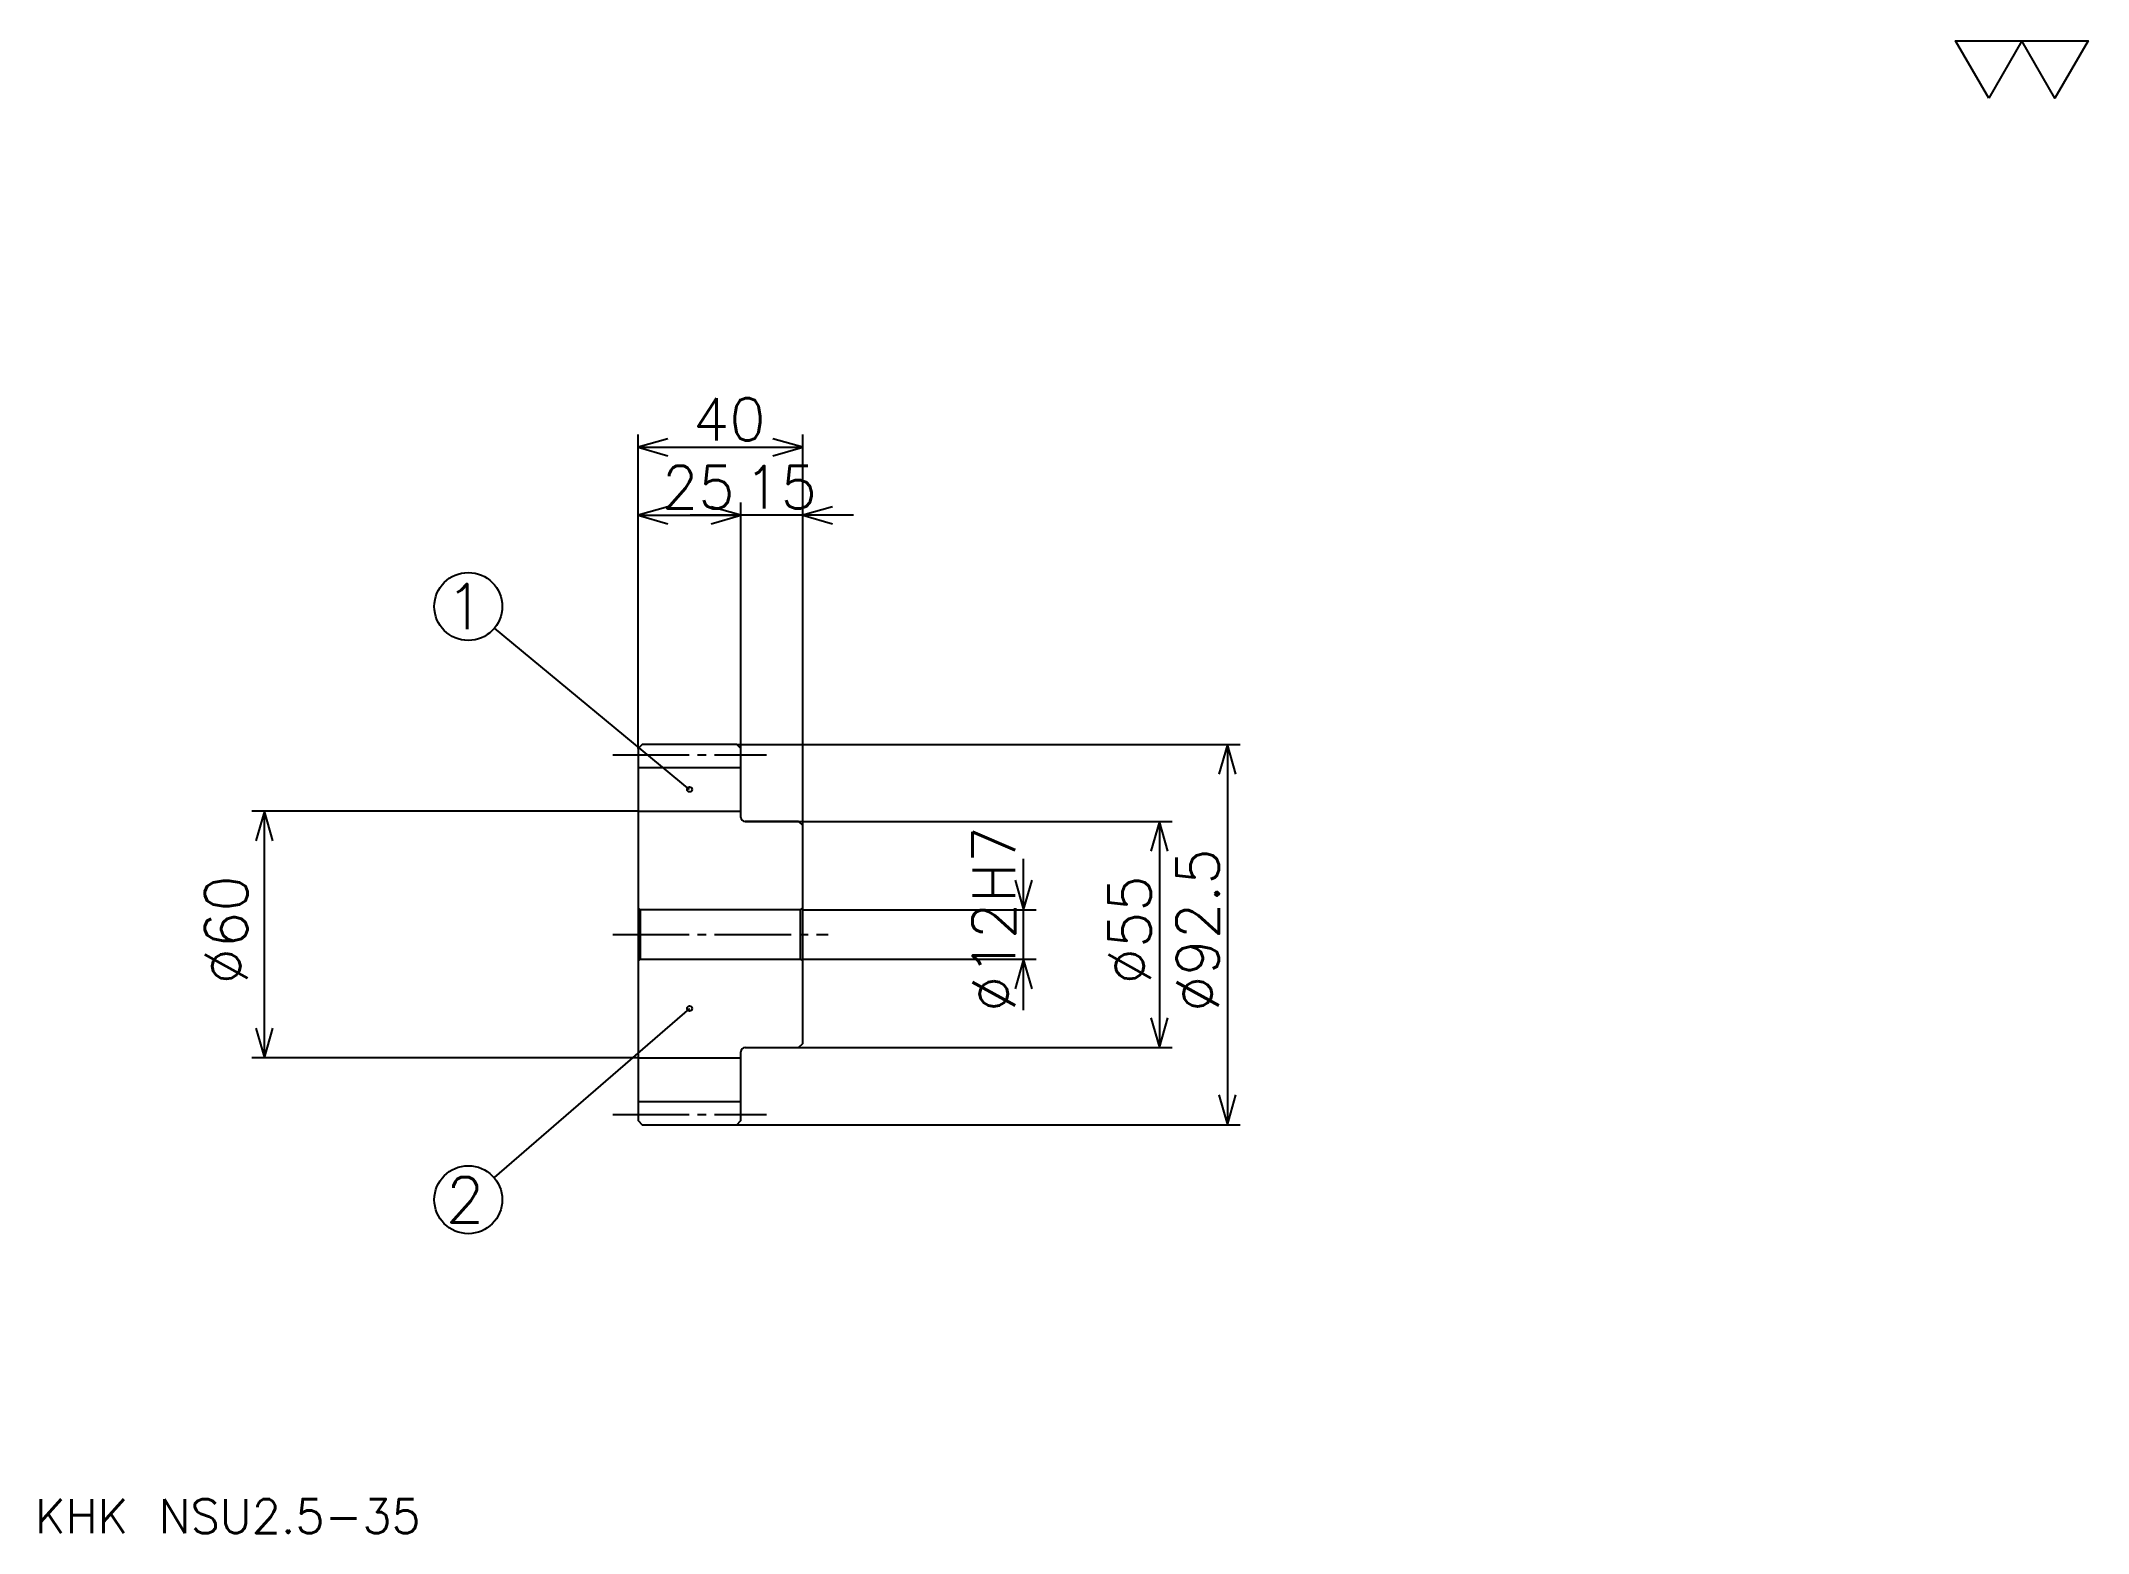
# Model space of a CAD drawing. Extents: x 22 to 520, y 23 to 386.
import ezdxf

# ---------------------------------------------------------------- set-up
doc = ezdxf.new("R2010")
doc.units = 0
doc.linetypes.add('DASHDOT', pattern=[24.782608, 18.586957, -2.065217, 2.065217, -2.065217])
doc.layers.get('0').update_dxf_attribs({"linetype": 'CONTINUOUS'})
doc.layers.add('DASHDOT', color=6, linetype='DASHDOT')
doc.styles.add('KANJI', font='TXT', dxfattribs={"bigfont": 'BIGFONT'})

msp = doc.modelspace()

# ---------------------------------------------------------------- linework, layer by layer
at = {"color": 5}
for p, q in [((167.282593, 214.565216), (167.282593, 289.945648)), ((207.282593, 214.565216), (207.282593, 289.945648)), ((167.282593, 286.847839), (207.282593, 286.847839)), ((167.282593, 270.32608), (192.282593, 270.32608)), ((219.673889, 270.32608), (179.891296, 270.32608)), ((192.282593, 214.565216), (192.282593, 273.423889)), ((179.782593, 203.627716), (132.344452, 242.855225)), ((167.282593, 213.565216), (167.282593, 214.565216)), ((191.282593, 214.565216), (207.282593, 214.565216)), ((192.282593, 213.565216), (192.282593, 214.565216)), ((207.282593, 214.565216), (313.641296, 214.565216)), ((207.282593, 194.815216), (207.282593, 214.565216)), ((310.543457, 214.565216), (310.543457, 122.065216)), ((167.282593, 198.315216), (73.315201, 198.315216)), ((76.413025, 138.315216), (76.413025, 198.315216)), ((193.282593, 195.815216), (207.282593, 195.815216)), ((207.282593, 195.815216), (297.119568, 195.815216)), ((294.021729, 195.815216), (294.021729, 140.815216)), ((260.978241, 149.92392), (260.978241, 186.706512)), ((207.282593, 174.315216), (264.07605, 174.315216)), ((207.282593, 162.315216), (264.07605, 162.315216)), ((179.782593, 150.315216), (132.228134, 109.212799)), ((193.282593, 140.815216), (207.282593, 140.815216)), ((207.282593, 140.815216), (297.119568, 140.815216)), ((167.282593, 138.315216), (73.315201, 138.315216)), ((191.282593, 122.065216), (207.282593, 122.065216)), ((207.282593, 122.065216), (313.641296, 122.065216))]:
    msp.add_line(p, q, dxfattribs=at)
at = {"color": 4}
for p, q in [((167.282593, 208.940216), (192.282593, 208.940216)), ((167.282593, 198.315216), (192.282593, 198.315216)), ((167.782593, 174.315216), (167.782593, 162.315216)), ((206.782593, 174.315216), (207.282593, 174.815216)), ((206.782593, 162.315216), (207.282593, 161.815216)), ((167.282593, 138.315216), (192.282593, 138.315216)), ((167.282593, 127.690216), (192.282593, 127.690216))]:
    msp.add_line(p, q, dxfattribs=at)
at = {"color": 7}
msp.add_lwpolyline([(495.652161, 371.739136), (487.597809, 385.700012), (519.815186, 385.700012), (511.760864, 371.739136), (503.706512, 385.700012), (495.652161, 371.739136)], dxfattribs=at)
at = {"color": 5}
for points in [[(174.510849, 288.913025), (167.282593, 286.847839), (174.510849, 284.782593)], [(200.054337, 284.782593), (207.282593, 286.847839), (200.054337, 288.913025)], [(174.510849, 272.391296), (167.282593, 270.32608), (174.510849, 268.260864)], [(185.054337, 268.260864), (192.282593, 270.32608), (185.054337, 272.391296)], [(185.054337, 268.260864), (192.282593, 270.32608), (185.054337, 272.391296)], [(214.510849, 272.391296), (207.282593, 270.32608), (214.510849, 268.260864)], [(312.608673, 207.33696), (310.543457, 214.565216), (308.478241, 207.33696)], [(78.478241, 191.08696), (76.413025, 198.315216), (74.347809, 191.08696)], [(296.086945, 188.58696), (294.021729, 195.815216), (291.956512, 188.58696)], [(258.913025, 181.543472), (260.978241, 174.315216), (263.043457, 181.543472)], [(263.043457, 155.08696), (260.978241, 162.315216), (258.913025, 155.08696)], [(74.347809, 145.543472), (76.413025, 138.315216), (78.478241, 145.543472)], [(291.956512, 148.043472), (294.021729, 140.815216), (296.086945, 148.043472)], [(308.478241, 129.293472), (310.543457, 122.065216), (312.608673, 129.293472)]]:
    msp.add_lwpolyline(points, dxfattribs=at)
at = {"color": 4}
for points in [[(192.282593, 196.815216), (192.282593, 213.565216), (191.282593, 214.565216), (168.282593, 214.565216), (167.282593, 213.565216), (167.282593, 161.815216)], [(193.282593, 140.815216), (206.282593, 140.815216), (207.282593, 141.815216), (207.282593, 194.815216), (206.282593, 195.815216), (193.282593, 195.815216)], [(167.282593, 161.815216), (167.782593, 162.315216), (206.782593, 162.315216), (206.782593, 174.315216), (167.782593, 174.315216), (167.282593, 174.815216)], [(167.282593, 161.815216), (167.282593, 123.065216), (168.282593, 122.065216), (191.282593, 122.065216), (192.282593, 123.065216), (192.282593, 139.815216)]]:
    msp.add_lwpolyline(points, dxfattribs=at)
at = {"color": 5}
for centre, radius in [((125.978241, 248.119568), 8.26087), ((179.782593, 203.627716), 0.619565), ((179.782593, 150.315216), 0.619565), ((125.978241, 103.810867), 8.26087)]:
    msp.add_circle(centre, radius, dxfattribs=at)
at = {"color": 4}
for centre, start, end in [((193.282593, 196.815216), 180, 270), ((193.282593, 139.815216), 90, 180)]:
    msp.add_arc(centre, 1, start, end, dxfattribs=at)
at = {"layer": 'DASHDOT', "color": 7}
for p, q in [((161.086945, 212.065216), (198.478241, 212.065216)), ((161.086945, 168.315216), (213.478241, 168.315216)), ((161.086945, 124.565216), (198.478241, 124.565216))]:
    msp.add_line(p, q, dxfattribs=at)

# ---------------------------------------------------------------- texts
at = {"color": 7, "style": 'KANJI'}
for s, height, p in [('40', 10.326087, (180.570633, 288.5)), ('25', 10.326087, (173.070633, 271.978271)), ('15', 10.326087, (193.070633, 271.978271)), ('1', 11.014493, (120.470993, 242.612305)), ('2', 11.014493, (120.470993, 98.303619)), ('KHK NSU2.5-35', 8.26087, (20.652174, 22.717392))]:
    msp.add_text(s, height=height, dxfattribs=at).set_placement(p)
for s, p in [('%%c12H7', (258.913025, 149.470108)), ('%%c92.5', (308.478241, 149.470108)), ('%%c60', (72.282593, 156.182068)), ('%%c55', (291.956512, 156.182068))]:
    msp.add_text(s, height=10.326087, rotation=90, dxfattribs=at).set_placement(p)

doc.saveas('drawing.dxf')
